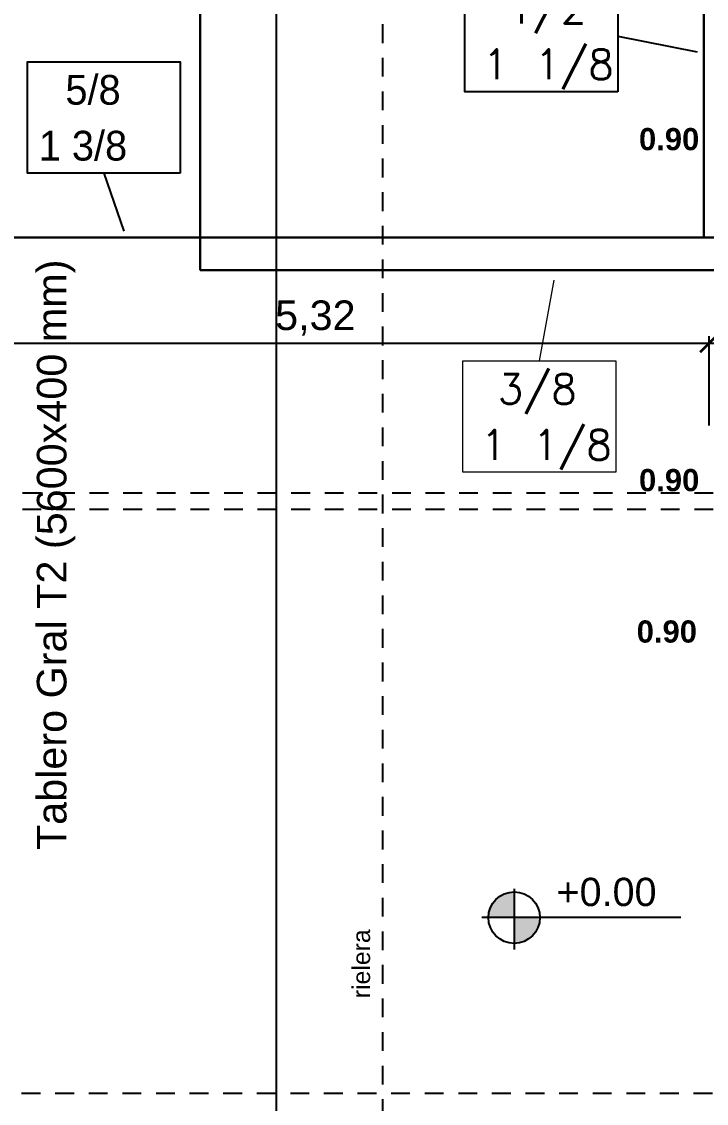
# Model space of a CAD drawing. Header units: metres. Extents: x 1166 to 1459, y -137 to 62.
# Drawn here: x 1269.51 to 1274.14, y -12.89 to -5.58 of the extents above; entities that cross this region are included whole.
import ezdxf

# ---------------------------------------------------------------- set-up
doc = ezdxf.new("R2010")
doc.units = ezdxf.units.M
doc.header["$LTSCALE"] = 0.508
doc.header["$PDMODE"] = 1
doc.header["$PDSIZE"] = -2
doc.linetypes.add('HIDDEN', pattern=[0.375, 0.25, -0.125])
doc.layers.get('0').update_dxf_attribs({"color": 9})
doc.layers.get('Defpoints').update_dxf_attribs({"color": 9})
for name, color, linetype in [('1-PROY', 9, 'HIDDEN'), ('2-Desig-Carp', 9, 'Continuous'), ('2-texto', 9, 'Continuous'), ('8-cota equipam.', 9, 'Continuous'), ('8-cotas-100', 9, 'Continuous'), ('8-NIVEL-1-50', 9, 'Continuous'), ('IFA-MEDIA 02', 40, 'Continuous')]:
    doc.layers.add(name, color=color, linetype=linetype)
for name, color, linetype, lineweight in [('IFA-BAJA 01', 164, 'Continuous', 30), ('IFA-BAJA 02', 164, 'Continuous', 0), ('IFA-MEDIA 01', 30, 'Continuous', 30)]:
    doc.layers.add(name, color=color, linetype=linetype, lineweight=lineweight)
doc.styles.add('Helvetica (bold)', font='')
doc.styles.add('swiss', font='swissel.ttf')
doc.styles.get('Helvetica (bold)').set_extended_font_data('Helvetica', bold=True)
doc.dimstyles.new('dim-100', dxfattribs={"dimtxt": 0.2, "dimasz": 0.12, "dimexe": 0.05, "dimexo": 0, "dimgap": 0.05, "dimtad": 1, "dimzin": 4, "dimtxsty": 'swiss', "dimblk": 'ARCHTICK', "dimcen": 0.5, "dimdle": 0.1, "dimclrd": 256, "dimclre": 252, "dimclrt": 256, "dimadec": 0, "dimazin": 0, "dimtfac": 1, "dimtix": 1, "dimtmove": 2, "dimatfit": 3, "dimldrblk": 'OPEN30', "dimfxl": 0.05, "dimtolj": 1, "dimtzin": 0, "dimarcsym": 0})

# ---------------------------------------------------------------- blocks, each defined once
blk = doc.blocks.new('_ARCHTICK')
at = {"color": 0, "linetype": 'ByBlock', "const_width": 0.15}
blk.add_lwpolyline([(-0.5, -0.5), (0.5, 0.5)], dxfattribs=at)
blk = doc.blocks.new('*D358')
at = {"layer": '8-cotas-100', "lineweight": -2, "transparency": 16777216}
blk.add_line((1271.2313, -23.6066), (1271.2313, -4.5871), dxfattribs=at)
at = {"layer": '8-cotas-100', "color": 252, "lineweight": -2, "transparency": 16777216}
for p, q in [((1270.9136, -4.6871), (1271.2813, -4.6871)), ((1270.4986, -23.5066), (1271.2813, -23.5066))]:
    blk.add_line(p, q, dxfattribs=at)
at = {"layer": 'Defpoints', "color": 0, "transparency": 16777216}
for p in [(1270.9136, -4.6871), (1271.2313, -4.6871), (1270.4986, -23.5066)]:
    blk.add_point(p, dxfattribs=at)
at = {"layer": '8-cotas-100', "lineweight": -2, "transparency": 16777216, "xscale": 0.12, "yscale": 0.12, "zscale": 0.12}
for p, rotation in [((1271.2313, -4.6871), 90), ((1271.2313, -23.5066), 270)]:
    blk.add_blockref('_ARCHTICK', p, dxfattribs=dict(at, rotation=rotation))
at = {"layer": '8-cotas-100', "transparency": 16777216, "insert": (1271.0596, -14.0969), "char_height": 0.2, "attachment_point": 5, "rotation": 90, "style": 'swiss'}
blk.add_mtext('\\A1;18,82', dxfattribs=at)
blk = doc.blocks.new('_Open30')
at = {"color": 0, "linetype": 'ByBlock', "lineweight": -2}
for p, q in [((-1, 0.268), (0, 0)), ((0, 0), (-1, -0.268)), ((0, 0), (-1, 0))]:
    blk.add_line(p, q, dxfattribs=at)
blk = doc.blocks.new('*D391')
at = {"layer": '8-cotas-100', "color": 252, "lineweight": -2, "transparency": 16777216}
for p, q in [((1274.1536, -8.3071), (1274.1536, -7.7023)), ((1280.1536, -8.3071), (1280.1536, -7.7023))]:
    blk.add_line(p, q, dxfattribs=at)
at = {"layer": '8-cotas-100', "lineweight": -2, "transparency": 16777216}
blk.add_line((1280.2536, -7.7523), (1274.0536, -7.7523), dxfattribs=at)
at = {"layer": 'Defpoints', "color": 0, "transparency": 16777216}
for p in [(1274.1536, -7.7523), (1274.1536, -8.3071), (1280.1536, -8.3071)]:
    blk.add_point(p, dxfattribs=at)
at = {"layer": '8-cotas-100', "lineweight": -2, "transparency": 16777216, "xscale": 0.12, "yscale": 0.12, "zscale": 0.12, "rotation": 180}
blk.add_blockref('_ARCHTICK', (1274.1536, -7.7523), dxfattribs=at)
at = {"layer": '8-cotas-100', "lineweight": -2, "transparency": 16777216, "xscale": 0.12, "yscale": 0.12, "zscale": 0.12}
blk.add_blockref('_ARCHTICK', (1280.1536, -7.7523), dxfattribs=at)
at = {"layer": '8-cotas-100', "transparency": 16777216, "insert": (1277.1536, -7.5807), "char_height": 0.2, "attachment_point": 5, "style": 'swiss'}
blk.add_mtext('\\A1;6,00', dxfattribs=at)
blk = doc.blocks.new('*D392')
at = {"layer": '8-cotas-100', "color": 252, "lineweight": -2, "transparency": 16777216}
for p, q in [((1268.8336, -7.7523), (1268.8336, -7.7023)), ((1274.1536, -8.3071), (1274.1536, -7.7023))]:
    blk.add_line(p, q, dxfattribs=at)
at = {"layer": '8-cotas-100', "lineweight": -2, "transparency": 16777216}
blk.add_line((1274.2536, -7.7523), (1268.7336, -7.7523), dxfattribs=at)
at = {"layer": 'Defpoints', "color": 0, "transparency": 16777216}
for p in [(1268.8336, -7.7523), (1268.8336, -7.7523), (1274.1536, -8.3071)]:
    blk.add_point(p, dxfattribs=at)
at = {"layer": '8-cotas-100', "lineweight": -2, "transparency": 16777216, "xscale": 0.12, "yscale": 0.12, "zscale": 0.12, "rotation": 180}
blk.add_blockref('_ARCHTICK', (1268.8336, -7.7523), dxfattribs=at)
at = {"layer": '8-cotas-100', "lineweight": -2, "transparency": 16777216, "xscale": 0.12, "yscale": 0.12, "zscale": 0.12}
blk.add_blockref('_ARCHTICK', (1274.1536, -7.7523), dxfattribs=at)
at = {"layer": '8-cotas-100', "transparency": 16777216, "insert": (1271.4936, -7.5806), "char_height": 0.2, "attachment_point": 5, "style": 'swiss'}
blk.add_mtext('\\A1;5,32', dxfattribs=at)
blk = doc.blocks.new('NIVEL-1-100')
h = blk.add_hatch(color=256)
h.paths.add_polyline_path([(0, 0.1547, 0.414214), (-0.1547, 0), (0, 0)])
h.paths.add_polyline_path([(0.1547, 0), (0, 0), (0, -0.1547, 0.414214)])
for p, q in [((0, 0.174), (0, -0.1918)), ((1.0005, 0), (-0.194, 0))]:
    blk.add_line(p, q)
blk.add_circle((0, 0), 0.1547)
at = {"style": 'swiss'}
blk.add_attdef('+00.00', (0.1111, 0.0695), '', height=0.17, dxfattribs=at)

msp = doc.modelspace()

# ---------------------------------------------------------------- linework, layer by layer
at = {"layer": '1-PROY'}
for p, q in [((1262.0236, -8.7621), (1275.9036, -8.7621)), ((1262.0236, -8.8721), (1275.9036, -8.8721)), ((1262.0181, -12.8171), (1275.9036, -12.8171))]:
    msp.add_line(p, q, dxfattribs=at)
msp.add_lwpolyline([(1265.0035, -18.417), (1270.1224, -18.417, 0.302322), (1271.9505, -17.5268), (1271.9505, -3.7975)], format="xyb", dxfattribs=at)
at = {"layer": 'IFA-BAJA 01'}
for p in [(1270.7148, -1.2421), (1280.0418, -7.2569)]:
    msp.add_line(p, (1270.7148, -7.2569), dxfattribs=at)
at = {"layer": 'IFA-BAJA 02'}
msp.add_line((1273.0071, -7.8709), (1273.1062, -7.3258), dxfattribs=at)
msp.add_lwpolyline([(1273.5234, -8.6232), (1272.4908, -8.6232), (1272.4908, -7.8709), (1273.5234, -7.8709)], close=True, dxfattribs=at)
at = {"layer": 'IFA-MEDIA 01'}
for p, q in [((1274.1176, -1.2021), (1274.1176, -7.0369)), ((1280.0418, -7.0369), (1265.5123, -7.0369))]:
    msp.add_line(p, q, dxfattribs=at)
at = {"layer": 'IFA-MEDIA 02'}
for p, q in [((1273.5368, -5.6763), (1274.0726, -5.781)), ((1270.0644, -6.6021), (1270.2001, -6.9928))]:
    msp.add_line(p, q, dxfattribs=at)
for points in [[(1273.5368, -6.0525), (1272.5041, -6.0525), (1272.5041, -5.3002), (1273.5368, -5.3002)], [(1270.5807, -6.6021), (1269.548, -6.6021), (1269.548, -5.8498), (1270.5807, -5.8498)]]:
    msp.add_lwpolyline(points, close=True, dxfattribs=at)

# ---------------------------------------------------------------- block references
at = {"layer": '8-NIVEL-1-50'}
ref = msp.add_blockref('NIVEL-1-100', (1272.8372, -11.6322), dxfattribs=dict(at, xscale=1.125, yscale=1.125, zscale=1.125))
ref.add_attrib('+00.00', '+0.00', (1273.1231, -11.554), dxfattribs={"layer": '0', "height": 0.19125, "style": 'swiss'})

# ---------------------------------------------------------------- texts
at = {"layer": '2-Desig-Carp', "insert": (1271.7435, -11.7111), "char_height": 0.12, "width": 5.113846, "attachment_point": 3, "rotation": 90, "style": 'swiss'}
msp.add_mtext('{\\fArial|b0|i0|c0|p34;rielera}', dxfattribs=at)
at = {"layer": '2-texto', "insert": (1269.6119, -12.2097), "char_height": 0.2, "width": 6.041875, "attachment_point": 1, "rotation": 90, "style": 'swiss'}
msp.add_mtext('\\pi1.0339;{\\fArial|b0|i0|c0|p34;Tablero Gral T2 (5600x400 mm)}', dxfattribs=at)
at = {"layer": '8-cota equipam.', "lineweight": 0, "style": 'Helvetica (bold)'}
for p in [(1273.6803, -6.4468), (1273.6805, -8.7507), (1273.6648, -9.7738)]:
    msp.add_text('0.90', height=0.14985, dxfattribs=at).set_placement(p)
at = {"layer": 'IFA-BAJA 02', "char_height": 0.201007, "width": 1.049702, "attachment_point": 1}
for s, insert in [('{\\Ftxt.shx|c0;3/8}', (1272.7257, -7.9593)), ('{\\Ftxt.shx|c0;1 1/8}', (1272.611, -8.3369))]:
    msp.add_mtext(s, dxfattribs=dict(at, insert=insert))
at = {"layer": 'IFA-MEDIA 02', "char_height": 0.201007, "width": 1.049702, "attachment_point": 1}
for s, insert in [('{\\Ftxt.shx|c0;1/2}', (1272.7914, -5.3886)), ('{\\Ftxt.shx|c0;1 1/8}', (1272.6243, -5.7662)), ('{\\Ftxt|c0;5/8}', (1269.8048, -5.9382)), ('{\\Ftxt|c0;1 3/8}', (1269.6244, -6.3158))]:
    msp.add_mtext(s, dxfattribs=dict(at, insert=insert))

# ---------------------------------------------------------------- dimensions: what is measured, and where the dimension line sits
at = {"layer": '8-cotas-100'}
dim = msp.add_linear_dim(base=(1271.2313, -4.6871), p1=(1270.4986, -23.5066), p2=(1270.9136, -4.6871), angle=90, dimstyle='dim-100', dxfattribs=at)
dim.commit()
dim.dimension.update_dxf_attribs({"geometry": '*D358', "text_midpoint": (1271.0596, -14.0969)})
for base, p1, p2, picture, middle in [((1268.8336, -7.7523), (1274.1536, -8.3071), (1268.8336, -7.7523), '*D392', (1271.4936, -7.5806)), ((1274.1536, -7.7523), (1280.1536, -8.3071), (1274.1536, -8.3071), '*D391', (1277.1536, -7.5807))]:
    dim = msp.add_linear_dim(base=base, p1=p1, p2=p2, dimstyle='dim-100', dxfattribs=at)
    dim.commit()
    dim.dimension.update_dxf_attribs({"geometry": picture, "text_midpoint": middle})

doc.saveas('drawing.dxf')
